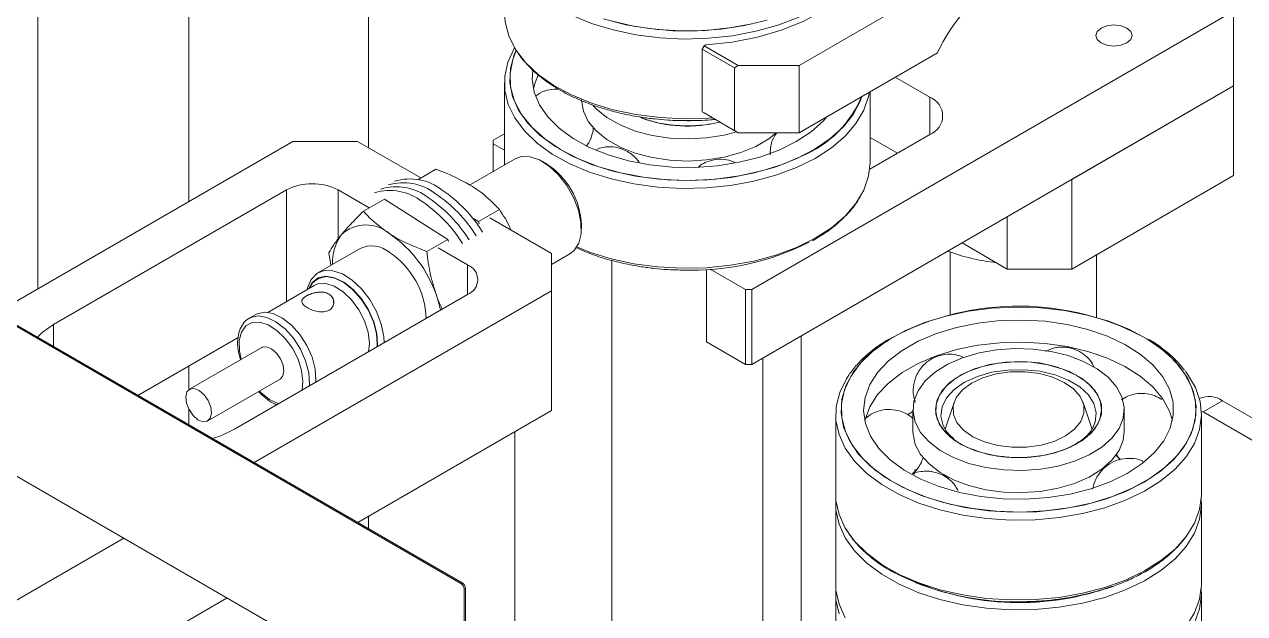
# Model space of a CAD drawing. Header units: millimetres. Extents: x 169 to 14583, y -399 to 10804.
# Drawn here: x 2031.7 to 2165.1, y 7206.6 to 7270.9 of the extents above; entities that cross this region are included whole.
import ezdxf

# ---------------------------------------------------------------- set-up
doc = ezdxf.new("R2010")
doc.units = ezdxf.units.MM
doc.header["$LTSCALE"] = 35

msp = doc.modelspace()

# ---------------------------------------------------------------- linework, layer by layer
at = {"color": 7, "linetype": 'Continuous', "lineweight": 18}
for p, q in [((2033.163, 7282.76), (2033.163, 7242.076)), ((2049.663, 7251.601), (2049.663, 7282.76)), ((2069.304, 7282.822), (2069.304, 7257.481)), ((2130.549, 7274.622), (2116.407, 7266.458)), ((2163.924, 7272.393), (2111.245, 7241.982)), ((2163.924, 7264.228), (2163.924, 7272.393)), ((2106.012, 7268.621), (2106.196, 7268.728)), ((2105.8, 7268.254), (2106.012, 7268.621)), ((2109.335, 7266.213), (2105.8, 7268.254)), ((2105.8, 7261.395), (2105.8, 7268.254)), ((2106.012, 7268.621), (2109.76, 7266.458)), ((2116.407, 7259.109), (2131.539, 7267.845)), ((2109.76, 7266.458), (2109.335, 7266.213)), ((2109.335, 7259.354), (2109.335, 7266.213)), ((2109.76, 7266.458), (2116.407, 7266.458)), ((2116.407, 7266.458), (2116.407, 7259.109)), ((2130.69, 7263.005), (2126.922, 7265.18)), ((2084.174, 7264.568), (2084.174, 7255.85)), ((2163.924, 7264.228), (2111.245, 7233.817)), ((2124.174, 7255.85), (2124.174, 7263.593)), ((2163.924, 7264.228), (2146.246, 7254.023)), ((2163.924, 7254.429), (2163.924, 7264.228)), ((2130.69, 7258.923), (2130.69, 7263.005)), ((2105.8, 7261.395), (2109.335, 7259.354)), ((2106.012, 7261.272), (2105.8, 7261.395)), ((2109.76, 7259.109), (2106.012, 7261.272)), ((2103.126, 7260.456), (2105.222, 7260.456)), ((2109.335, 7259.354), (2109.76, 7259.109)), ((2061.04, 7258.169), (2028.542, 7239.408)), ((2068.111, 7258.169), (2061.04, 7258.169)), ((2075.033, 7254.173), (2068.111, 7258.169)), ((2082.96, 7258.31), (2084.174, 7259.011)), ((2082.96, 7258.31), (2082.96, 7257.902)), ((2116.407, 7259.109), (2109.76, 7259.109)), ((2124.136, 7255.139), (2130.69, 7258.923)), ((2127.153, 7256.881), (2124.174, 7258.601)), ((2084.174, 7257.202), (2082.96, 7257.902)), ((2082.96, 7257.902), (2082.96, 7254.891)), ((2085.348, 7256.269), (2080.377, 7253.4)), ((2084.174, 7255.85), (2084.179, 7255.594)), ((2088.702, 7255.768), (2088.349, 7255.972)), ((2074.708, 7253.986), (2076.691, 7255.131)), ((2163.924, 7254.429), (2146.246, 7244.224)), ((2146.246, 7254.023), (2146.246, 7244.224)), ((2060.333, 7252.862), (2034.877, 7238.167)), ((2060.333, 7240.674), (2060.333, 7252.862)), ((2069.376, 7250.908), (2065.99, 7252.862)), ((2065.99, 7252.862), (2065.99, 7247.502)), ((2071.048, 7251.873), (2068.756, 7250.55)), ((2071.048, 7251.873), (2077.979, 7247.471)), ((2081.331, 7249.406), (2083.623, 7250.729)), ((2080.666, 7249.829), (2081.331, 7249.406)), ((2081.331, 7249.406), (2081.42, 7249.156)), ((2089.324, 7245.923), (2082.572, 7249.821)), ((2092.591, 7248.624), (2092.591, 7249.032)), ((2139.175, 7244.224), (2139.175, 7249.941)), ((2077.979, 7247.471), (2075.688, 7246.148)), ((2077.979, 7247.471), (2078.068, 7247.221)), ((2151.439, 7247.222), (2151.66, 7247.349)), ((2068.385, 7246.477), (2063.781, 7243.819)), ((2065.202, 7244.64), (2064.99, 7245.992)), ((2080.132, 7244.698), (2076.915, 7246.555)), ((2132.943, 7246.083), (2132.943, 7239.217)), ((2134.224, 7247.083), (2139.175, 7244.224)), ((2080.132, 7241.433), (2080.132, 7244.698)), ((2089.324, 7241.841), (2089.324, 7245.923)), ((2089.324, 7244.709), (2091.348, 7245.877)), ((2095.924, 7245.173), (2095.924, 7168.569)), ((2148.943, 7238.938), (2148.943, 7245.781)), ((2106.295, 7244.176), (2106.295, 7236.266)), ((2110.538, 7241.982), (2106.69, 7244.203)), ((2146.246, 7244.224), (2139.175, 7244.224)), ((2063.377, 7242.431), (2058.295, 7239.497)), ((2110.538, 7241.982), (2111.245, 7241.982)), ((2110.538, 7233.817), (2110.538, 7241.982)), ((2111.245, 7241.982), (2111.245, 7233.817)), ((2054.676, 7226.737), (2080.132, 7241.433)), ((2056.826, 7223.08), (2089.324, 7241.841)), ((2089.324, 7228.776), (2089.324, 7241.841)), ((2027.085, 7240.085), (2079.411, 7209.878)), ((2027.227, 7240.167), (2079.552, 7209.96)), ((2034.877, 7238.167), (2034.877, 7235.751)), ((2056.985, 7239.261), (2056.278, 7238.853)), ((2055.063, 7236.755), (2044.1, 7230.427)), ((2116.623, 7038.538), (2116.623, 7236.922)), ((2057.65, 7235.661), (2049.737, 7231.093)), ((2110.538, 7233.817), (2106.295, 7236.266)), ((2144.075, 7235.557), (2143.354, 7235.233)), ((2112.424, 7147.545), (2112.424, 7234.497)), ((2130.91, 7234.556), (2130.726, 7234.488)), ((2149.231, 7234.818), (2148.881, 7234.927)), ((2148.943, 7234.908), (2148.943, 7234.918)), ((2049.663, 7231.044), (2049.663, 7233.638)), ((2111.245, 7233.817), (2110.538, 7233.817)), ((2051.737, 7227.628), (2059.649, 7232.196)), ((2160.181, 7230.072), (2160.202, 7230.084)), ((2049.663, 7227.215), (2049.663, 7228.917)), ((2068.141, 7216.548), (2089.324, 7228.776)), ((2128.25, 7228.31), (2128.858, 7228.654)), ((2128.858, 7228.878), (2128.858, 7226.464)), ((2133.36, 7229.663), (2132.385, 7226.744)), ((2148.407, 7226.819), (2147.456, 7229.663)), ((2151.958, 7226.464), (2151.958, 7228.878)), ((2160.58, 7228.612), (2160.398, 7228.712)), ((2162.702, 7229.836), (2160.58, 7228.612)), ((2162.702, 7229.836), (2181.743, 7218.844)), ((2120.408, 7228.338), (2120.408, 7219.619)), ((2160.408, 7219.619), (2160.408, 7228.338)), ((2160.58, 7228.612), (2179.622, 7217.619)), ((2085.304, 7186.963), (2085.304, 7226.455)), ((2077.118, 7194.871), (2027.085, 7223.755)), ((2138.67, 7223.732), (2138.465, 7223.759)), ((2151.126, 7223.978), (2151.484, 7223.383)), ((2129.082, 7222.382), (2128.981, 7221.788)), ((2132.158, 7221.798), (2132.158, 7221.684)), ((2120.408, 7218.539), (2120.408, 7209.821)), ((2160.408, 7209.821), (2160.408, 7218.539)), ((2069.304, 7217.219), (2069.304, 7215.877)), ((2004.825, 7193.061), (2042.54, 7214.833)), ((2079.411, 7209.878), (2079.552, 7209.96)), ((2079.906, 7209.348), (2079.765, 7209.266)), ((2079.765, 7209.266), (2079.765, 7196.399)), ((2079.906, 7209.348), (2079.906, 7196.481)), ((2120.408, 7208.741), (2120.408, 7200.022)), ((2160.408, 7200.022), (2160.408, 7208.741)), ((2004.825, 7179.996), (2053.855, 7208.301))]:
    msp.add_line(p, q, dxfattribs=at)
at = {"color": 7, "linetype": 'Continuous', "lineweight": 18, "flags": 128}
for points in [[(2118.316, 7272.735), (2116.305, 7271.72), (2114.077, 7270.868), (2111.673, 7270.196), (2109.134, 7269.714), (2106.508, 7269.432), (2103.839, 7269.355), (2101.177, 7269.484), (2098.568, 7269.816), (2096.059, 7270.346), (2093.695, 7271.065), (2091.518, 7271.959), (2089.567, 7273.012), (2087.876, 7274.207), (2086.476, 7275.52), (2085.392, 7276.93), (2084.644, 7278.411), (2084.243, 7279.936), (2084.199, 7281.478), (2084.511, 7283.01), (2085.101, 7284.375)], [(2106.196, 7268.728), (2109.072, 7269.02), (2111.844, 7269.551), (2114.451, 7270.31), (2116.84, 7271.279), (2118.959, 7272.439), (2120.763, 7273.765), (2122.213, 7275.228), (2123.278, 7276.798), (2123.936, 7278.44)], [(2084.174, 7272.181), (2084.243, 7271.217), (2084.644, 7269.692), (2085.392, 7268.212), (2086.476, 7266.802), (2087.876, 7265.488), (2089.567, 7264.294), (2091.518, 7263.24), (2093.695, 7262.346), (2096.059, 7261.628), (2098.568, 7261.098), (2101.177, 7260.765), (2103.839, 7260.636), (2106.508, 7260.714), (2106.926, 7260.745)], [(2112.896, 7271.416), (2110.452, 7270.824), (2107.892, 7270.429), (2105.262, 7270.239), (2102.612, 7270.258), (2099.991, 7270.485), (2097.448, 7270.915), (2095.03, 7271.542)], [(2111.291, 7271.021), (2108.767, 7270.558), (2106.158, 7270.298), (2103.511, 7270.246), (2100.877, 7270.403), (2098.305, 7270.764), (2095.842, 7271.325)], [(2152.257, 7268.924), (2152.69, 7269.298), (2152.843, 7269.74), (2152.69, 7270.182), (2152.257, 7270.556), (2151.608, 7270.807), (2150.843, 7270.895), (2150.077, 7270.807), (2149.428, 7270.556), (2148.995, 7270.182), (2148.843, 7269.74), (2148.995, 7269.298), (2149.428, 7268.924), (2150.077, 7268.673), (2150.843, 7268.585), (2151.608, 7268.673), (2152.257, 7268.924)], [(2124.095, 7263.548), (2124.008, 7263.088), (2123.49, 7261.575), (2122.626, 7260.115), (2121.433, 7258.735), (2119.932, 7257.459), (2118.15, 7256.31), (2116.119, 7255.308), (2113.874, 7254.472), (2111.457, 7253.815), (2108.909, 7253.351), (2106.277, 7253.087), (2103.607, 7253.027), (2100.947, 7253.174), (2098.345, 7253.524), (2095.847, 7254.071), (2093.498, 7254.805), (2091.339, 7255.714), (2089.409, 7256.78), (2087.743, 7257.986), (2086.369, 7259.309), (2085.314, 7260.726), (2084.595, 7262.211), (2084.225, 7263.739), (2084.212, 7265.281), (2084.554, 7266.81), (2085.247, 7268.3), (2085.304, 7268.394)], [(2123.27, 7263.071), (2123.092, 7262.574), (2122.32, 7261.111), (2121.21, 7259.722), (2119.782, 7258.432), (2118.064, 7257.268), (2116.088, 7256.249), (2113.889, 7255.395), (2111.509, 7254.721), (2108.993, 7254.241), (2106.386, 7253.964), (2103.739, 7253.893), (2101.1, 7254.032), (2098.518, 7254.377), (2096.041, 7254.921), (2093.716, 7255.655), (2091.585, 7256.565), (2089.69, 7257.634), (2088.064, 7258.842), (2086.738, 7260.167), (2085.736, 7261.584), (2085.079, 7263.066), (2084.777, 7264.586), (2084.836, 7266.115), (2085.256, 7267.626), (2085.476, 7268.123)], [(2116.774, 7256.593), (2114.648, 7255.682), (2112.327, 7254.946), (2109.854, 7254.4), (2107.275, 7254.053), (2104.639, 7253.912), (2101.994, 7253.98), (2099.389, 7254.255), (2096.874, 7254.732), (2094.494, 7255.403), (2092.295, 7256.254), (2090.317, 7257.27), (2088.597, 7258.432), (2087.168, 7259.719), (2086.055, 7261.106), (2085.279, 7262.567), (2084.856, 7264.076), (2084.793, 7265.604), (2085.09, 7267.123), (2085.424, 7267.983)], [(2119.446, 7260.863), (2119.06, 7260.429), (2117.722, 7259.228), (2116.094, 7258.152), (2114.213, 7257.224), (2112.117, 7256.464), (2109.852, 7255.889), (2107.466, 7255.51), (2105.01, 7255.335), (2102.537, 7255.369), (2100.098, 7255.61), (2097.746, 7256.054), (2095.53, 7256.691), (2093.5, 7257.507), (2091.696, 7258.485), (2090.159, 7259.605), (2088.92, 7260.841), (2088.006, 7262.169), (2087.437, 7263.559), (2087.225, 7264.982), (2087.282, 7265.917)], [(2092.624, 7262.695), (2092.624, 7262.636), (2092.817, 7261.479), (2093.355, 7260.359), (2094.222, 7259.31), (2095.391, 7258.364), (2096.828, 7257.549), (2098.487, 7256.891), (2100.319, 7256.409), (2102.268, 7256.118), (2104.275, 7256.027), (2106.279, 7256.139), (2108.219, 7256.449), (2110.036, 7256.95), (2111.675, 7257.625), (2113.086, 7258.454), (2113.911, 7259.109)], [(2093.877, 7262.088), (2094.222, 7261.724), (2095.391, 7260.778), (2096.828, 7259.963), (2098.487, 7259.305), (2100.319, 7258.823), (2102.268, 7258.532), (2104.275, 7258.441), (2106.279, 7258.552), (2108.219, 7258.863), (2109.576, 7259.215)], [(2091.348, 7245.877), (2091.812, 7246.245), (2092.312, 7247.04), (2092.564, 7248.088), (2092.55, 7249.324), (2092.272, 7250.67), (2091.748, 7252.041), (2091.01, 7253.351), (2090.105, 7254.518), (2089.089, 7255.469), (2088.027, 7256.144), (2086.985, 7256.499), (2086.029, 7256.514), (2085.348, 7256.269)], [(2092.112, 7246.64), (2093.498, 7246.086), (2095.847, 7245.352), (2098.345, 7244.805), (2100.947, 7244.455), (2103.607, 7244.309), (2106.277, 7244.368), (2108.909, 7244.632), (2111.457, 7245.097), (2113.874, 7245.753), (2116.119, 7246.59), (2118.15, 7247.591), (2119.932, 7248.741), (2121.433, 7250.017), (2122.626, 7251.397), (2123.49, 7252.856), (2124.008, 7254.369), (2124.174, 7255.85)], [(2071.024, 7236.175), (2070.983, 7236.874), (2070.706, 7238.22), (2070.181, 7239.591), (2069.443, 7240.901), (2068.538, 7242.068), (2067.523, 7243.019), (2066.46, 7243.693), (2065.418, 7244.049), (2064.462, 7244.064), (2063.651, 7243.737), (2063.037, 7243.089), (2062.659, 7242.16), (2062.623, 7241.996)], [(2070.299, 7235.756), (2070.312, 7235.952), (2070.23, 7237.168), (2069.889, 7238.469), (2069.312, 7239.767), (2068.538, 7240.973), (2067.621, 7242.005), (2066.622, 7242.792), (2065.61, 7243.281), (2064.654, 7243.439), (2063.818, 7243.255), (2063.161, 7242.742), (2062.782, 7242.088)], [(2070.26, 7235.734), (2070.277, 7235.975), (2070.195, 7237.18), (2069.857, 7238.469), (2069.285, 7239.755), (2068.519, 7240.95), (2067.61, 7241.972), (2066.62, 7242.752), (2065.617, 7243.237), (2064.67, 7243.394), (2063.842, 7243.211), (2063.191, 7242.702), (2062.828, 7242.085)], [(2069.321, 7235.192), (2069.411, 7236.135), (2069.263, 7237.319), (2068.863, 7238.561), (2068.242, 7239.77), (2067.445, 7240.854), (2066.532, 7241.734), (2065.571, 7242.345), (2064.632, 7242.641), (2063.785, 7242.6), (2063.377, 7242.431)], [(2077.189, 7239.734), (2077.046, 7240.345), (2076.734, 7241.359)], [(2063.542, 7231.856), (2063.559, 7232.097), (2063.478, 7233.302), (2063.14, 7234.591), (2062.568, 7235.877), (2061.801, 7237.072), (2060.892, 7238.094), (2059.903, 7238.874), (2058.9, 7239.359), (2057.952, 7239.516), (2057.125, 7239.333), (2056.985, 7239.261)], [(2150.688, 7219.38), (2148.352, 7218.66), (2145.868, 7218.131), (2143.282, 7217.802), (2140.643, 7217.679), (2138, 7217.765), (2135.401, 7218.058), (2132.895, 7218.552), (2130.53, 7219.239), (2128.348, 7220.105), (2126.391, 7221.135), (2124.696, 7222.309), (2123.293, 7223.605), (2122.208, 7225), (2121.463, 7226.466), (2121.071, 7227.978), (2121.039, 7229.506), (2121.368, 7231.023), (2122.051, 7232.5), (2123.076, 7233.909), (2124.425, 7235.225), (2126.071, 7236.422), (2127.984, 7237.479), (2130.128, 7238.375), (2132.464, 7239.095), (2134.948, 7239.624), (2137.534, 7239.953), (2140.173, 7240.076), (2142.817, 7239.99), (2145.416, 7239.697), (2147.921, 7239.203), (2150.287, 7238.516), (2152.468, 7237.65), (2154.425, 7236.62), (2156.121, 7235.446), (2157.524, 7234.15), (2158.608, 7232.756), (2159.353, 7231.289), (2159.746, 7229.777), (2159.778, 7228.249), (2159.449, 7226.732), (2158.765, 7225.255), (2157.74, 7223.846), (2156.392, 7222.53), (2154.746, 7221.333), (2152.833, 7220.276), (2150.688, 7219.38)], [(2033.101, 7236.776), (2033.634, 7237.292), (2034.877, 7238.167)], [(2062.046, 7230.992), (2062.149, 7231.982), (2062.002, 7233.155), (2061.606, 7234.385), (2060.991, 7235.581), (2060.203, 7236.654), (2059.299, 7237.526), (2058.347, 7238.13), (2057.417, 7238.423), (2056.579, 7238.383), (2055.894, 7238.012), (2055.414, 7237.338), (2055.174, 7236.412), (2055.191, 7235.301), (2055.385, 7234.354)], [(2062.835, 7231.447), (2062.852, 7231.689), (2062.771, 7232.893), (2062.433, 7234.183), (2061.861, 7235.469), (2061.094, 7236.664), (2060.185, 7237.686), (2059.196, 7238.466), (2058.193, 7238.951), (2057.245, 7239.108), (2056.418, 7238.925), (2056.255, 7238.839)], [(2131.427, 7237.176), (2133.615, 7237.842), (2135.949, 7238.318), (2138.377, 7238.592), (2140.849, 7238.659), (2143.311, 7238.518), (2145.712, 7238.171), (2147.999, 7237.626), (2150.125, 7236.895), (2152.044, 7235.993), (2153.714, 7234.939), (2155.101, 7233.756), (2156.175, 7232.469), (2156.913, 7231.105), (2157.299, 7229.694), (2157.325, 7228.266), (2156.991, 7226.851), (2156.303, 7225.478), (2155.276, 7224.179), (2153.932, 7222.979), (2152.301, 7221.905), (2150.415, 7220.98), (2148.317, 7220.223), (2146.05, 7219.65), (2143.662, 7219.275), (2141.206, 7219.103), (2138.732, 7219.141), (2136.294, 7219.385), (2133.944, 7219.832), (2131.731, 7220.472), (2129.704, 7221.291), (2127.904, 7222.271), (2126.371, 7223.393), (2125.137, 7224.631), (2124.229, 7225.96), (2123.666, 7227.351), (2123.459, 7228.775), (2123.614, 7230.2), (2124.126, 7231.598), (2124.986, 7232.937), (2126.174, 7234.19), (2127.666, 7235.33), (2129.429, 7236.333), (2131.427, 7237.176)], [(2123.484, 7234.364), (2124.938, 7235.643), (2126.618, 7236.761)], [(2059.649, 7232.196), (2059.927, 7232.491), (2060.062, 7233.032), (2059.981, 7233.708), (2059.698, 7234.419), (2059.255, 7235.055), (2058.72, 7235.519), (2058.174, 7235.741), (2057.701, 7235.687), (2057.65, 7235.661)], [(2154.639, 7236.496), (2155.045, 7236.235), (2156.646, 7235.016), (2157.945, 7233.683), (2158.916, 7232.259), (2159.544, 7230.773), (2159.814, 7229.251), (2159.724, 7227.722), (2159.273, 7226.214), (2158.471, 7224.756), (2157.333, 7223.374), (2155.879, 7222.095), (2154.137, 7220.942), (2152.139, 7219.937), (2149.923, 7219.098), (2147.53, 7218.441), (2145.004, 7217.978), (2142.392, 7217.719), (2139.743, 7217.666), (2137.107, 7217.823), (2134.532, 7218.185), (2132.067, 7218.747), (2129.757, 7219.497), (2127.646, 7220.421), (2125.772, 7221.503), (2124.171, 7222.722), (2122.872, 7224.056), (2121.9, 7225.479), (2121.273, 7226.966), (2121.002, 7228.488), (2121.093, 7230.017), (2121.543, 7231.524), (2122.345, 7232.983), (2123.484, 7234.364), (2123.484, 7234.364)], [(2134.288, 7234.532), (2132.68, 7233.833), (2131.307, 7232.983), (2130.21, 7232.008), (2129.424, 7230.938), (2128.971, 7229.806), (2128.865, 7228.645), (2129.111, 7227.491), (2129.699, 7226.38), (2130.613, 7225.344), (2131.825, 7224.416), (2133.297, 7223.623), (2134.986, 7222.99), (2136.839, 7222.536), (2138.8, 7222.275), (2140.811, 7222.214), (2142.809, 7222.356), (2144.735, 7222.695), (2146.529, 7223.223), (2148.136, 7223.922), (2149.51, 7224.772), (2150.606, 7225.747), (2151.393, 7226.817), (2151.846, 7227.949), (2151.951, 7229.11), (2151.706, 7230.264), (2151.117, 7231.375), (2150.203, 7232.411), (2148.992, 7233.339), (2147.519, 7234.132), (2145.831, 7234.765), (2143.978, 7235.219), (2142.016, 7235.48), (2140.006, 7235.541), (2138.007, 7235.4), (2136.082, 7235.06), (2134.288, 7234.532)], [(2157.229, 7227.671), (2156.913, 7228.692), (2156.175, 7230.055), (2155.101, 7231.342), (2153.714, 7232.525), (2152.044, 7233.579), (2150.125, 7234.482), (2147.999, 7235.213), (2145.712, 7235.758), (2143.311, 7236.104), (2140.849, 7236.246), (2138.377, 7236.178), (2135.949, 7235.904), (2133.615, 7235.429), (2131.427, 7234.762)], [(2131.427, 7234.762), (2129.429, 7233.919), (2127.666, 7232.917), (2126.174, 7231.777), (2124.986, 7230.524), (2124.126, 7229.184), (2123.614, 7227.787), (2123.588, 7227.671)], [(2135.586, 7233.333), (2137.238, 7233.802), (2139.02, 7234.069), (2140.859, 7234.124), (2142.68, 7233.965), (2144.407, 7233.597), (2145.971, 7233.035), (2147.306, 7232.304), (2148.36, 7231.432), (2149.088, 7230.456), (2149.461, 7229.415), (2149.463, 7228.352), (2149.094, 7227.31), (2148.37, 7226.333), (2147.319, 7225.46), (2145.986, 7224.727), (2144.425, 7224.164), (2142.699, 7223.793), (2140.879, 7223.631), (2139.04, 7223.684), (2137.257, 7223.949), (2135.603, 7224.416), (2134.146, 7225.066), (2132.945, 7225.872), (2132.05, 7226.801), (2131.497, 7227.814), (2131.308, 7228.872), (2131.493, 7229.929), (2132.042, 7230.944), (2132.934, 7231.874), (2134.131, 7232.681), (2135.586, 7233.333)], [(2132.492, 7231.44), (2131.758, 7230.467), (2131.378, 7229.429), (2131.367, 7228.368), (2131.727, 7227.328), (2132.442, 7226.351), (2133.484, 7225.476), (2134.809, 7224.741), (2136.363, 7224.175), (2138.082, 7223.801), (2139.897, 7223.634), (2141.733, 7223.682), (2143.515, 7223.942), (2145.169, 7224.404), (2146.629, 7225.049), (2147.834, 7225.85), (2148.735, 7226.775), (2149.295, 7227.785), (2149.491, 7228.84), (2149.315, 7229.896), (2148.775, 7230.91), (2147.892, 7231.84), (2146.703, 7232.649), (2145.256, 7233.303), (2143.61, 7233.776), (2141.834, 7234.048), (2139.999, 7234.107), (2138.181, 7233.953), (2136.454, 7233.59), (2134.889, 7233.034), (2133.55, 7232.307), (2132.492, 7231.44)], [(2158.65, 7233.071), (2158.896, 7232.742), (2159.748, 7231.28), (2160.255, 7229.766), (2160.407, 7228.226), (2160.203, 7226.688), (2159.646, 7225.18), (2158.745, 7223.728), (2157.517, 7222.358), (2155.983, 7221.095), (2154.172, 7219.961), (2152.115, 7218.977), (2149.85, 7218.159), (2147.415, 7217.524), (2144.856, 7217.081), (2142.217, 7216.839), (2139.546, 7216.803), (2136.891, 7216.972), (2134.298, 7217.344), (2131.814, 7217.912), (2129.484, 7218.666), (2127.348, 7219.593), (2125.446, 7220.676), (2123.811, 7221.896), (2122.471, 7223.23), (2121.452, 7224.656), (2120.771, 7226.148), (2120.441, 7227.678), (2120.467, 7229.22), (2120.849, 7230.747), (2121.579, 7232.23), (2121.887, 7232.694)], [(2133.667, 7227.454), (2134.385, 7226.623), (2135.405, 7225.906), (2136.676, 7225.338), (2138.134, 7224.947), (2139.706, 7224.754), (2141.313, 7224.767), (2142.875, 7224.986), (2144.313, 7225.4), (2145.555, 7225.989), (2146.54, 7226.723), (2147.217, 7227.564), (2147.552, 7228.472), (2147.529, 7229.4), (2147.149, 7230.301), (2146.432, 7231.132), (2145.412, 7231.849), (2144.141, 7232.417), (2142.683, 7232.808), (2141.111, 7233.002), (2139.504, 7232.988), (2137.942, 7232.769), (2136.504, 7232.355), (2135.261, 7231.766), (2134.277, 7231.032), (2133.6, 7230.191), (2133.265, 7229.283), (2133.287, 7228.355), (2133.667, 7227.454)], [(2135.904, 7232.499), (2137.501, 7232.949), (2139.226, 7233.197), (2141.001, 7233.233), (2142.751, 7233.054), (2144.399, 7232.67), (2145.872, 7232.096), (2147.107, 7231.358), (2148.048, 7230.489), (2148.656, 7229.525), (2148.903, 7228.509), (2148.779, 7227.485), (2148.53, 7226.89)], [(2132.295, 7226.874), (2132.161, 7227.151), (2131.913, 7228.166), (2132.037, 7229.19), (2132.527, 7230.176), (2133.362, 7231.082), (2134.504, 7231.867), (2135.904, 7232.499)], [(2050.666, 7227.77), (2051.212, 7227.548), (2051.685, 7227.602), (2052.015, 7227.923), (2052.149, 7228.464), (2052.069, 7229.14), (2051.785, 7229.851), (2051.342, 7230.487), (2050.807, 7230.951), (2050.261, 7231.173), (2049.788, 7231.119), (2049.459, 7230.798), (2049.324, 7230.258), (2049.405, 7229.581), (2049.688, 7228.87), (2050.131, 7228.235), (2050.666, 7227.77)], [(2057.385, 7230.889), (2057.538, 7230.738), (2058.475, 7229.993)], [(2058.475, 7229.993), (2059.424, 7229.54), (2059.494, 7229.519)], [(2054.676, 7226.737), (2053.161, 7226.019), (2052.266, 7225.712)], [(2128.858, 7226.464), (2128.865, 7226.231), (2129.111, 7225.078), (2129.699, 7223.966), (2130.613, 7222.931), (2131.825, 7222.003), (2133.297, 7221.21), (2134.986, 7220.577), (2136.839, 7220.123), (2138.8, 7219.861), (2140.811, 7219.8), (2142.809, 7219.942), (2144.735, 7220.282), (2146.529, 7220.809), (2148.136, 7221.509), (2149.51, 7222.359), (2150.606, 7223.334), (2151.393, 7224.403), (2151.846, 7225.536), (2151.958, 7226.464)], [(2120.408, 7219.619), (2120.441, 7218.959), (2120.771, 7217.429), (2121.452, 7215.938), (2122.471, 7214.512), (2123.811, 7213.177), (2125.446, 7211.958), (2127.348, 7210.875), (2129.484, 7209.948), (2131.814, 7209.194), (2134.298, 7208.625), (2136.891, 7208.253), (2139.546, 7208.084), (2142.217, 7208.121), (2144.856, 7208.362), (2147.415, 7208.805), (2149.85, 7209.441), (2152.115, 7210.258), (2154.172, 7211.242), (2155.983, 7212.376), (2157.517, 7213.639), (2158.745, 7215.009), (2159.646, 7216.461), (2160.203, 7217.969), (2160.407, 7219.507), (2160.408, 7219.619)], [(2160.386, 7219.079), (2160.407, 7218.427), (2160.203, 7216.889), (2159.646, 7215.381), (2158.745, 7213.929), (2157.517, 7212.559), (2155.983, 7211.296), (2154.172, 7210.162), (2152.115, 7209.178), (2149.85, 7208.361), (2147.415, 7207.725), (2144.856, 7207.282), (2142.217, 7207.041), (2139.546, 7207.004), (2136.891, 7207.173), (2134.298, 7207.545), (2131.814, 7208.114), (2129.484, 7208.868), (2127.348, 7209.795), (2125.446, 7210.878), (2123.811, 7212.097), (2122.471, 7213.432), (2121.452, 7214.858), (2120.771, 7216.349), (2120.441, 7217.88), (2120.43, 7219.079)], [(2120.408, 7209.821), (2120.441, 7209.161), (2120.771, 7207.63), (2121.452, 7206.139)], [(2120.771, 7206.551), (2120.441, 7208.081), (2120.43, 7209.281)], [(2158.745, 7205.21), (2159.646, 7206.662), (2160.203, 7208.171), (2160.407, 7209.709), (2160.408, 7209.821)], [(2160.386, 7209.281), (2160.407, 7208.629), (2160.203, 7207.091), (2159.646, 7205.583)]]:
    msp.add_lwpolyline(points, dxfattribs=at)
at = {"color": 7, "linetype": 'Continuous', "lineweight": 18}
for centre, radius, start, end in [((2149.156, 7259.71), 19.404, 122.30873, 155.21482), ((2093.593, 7262.533), 6.389, 153.08887, 167.62952), ((2112.105, 7267.738), 12.084, 292.72978, 337.20646), ((2129.915, 7260.964), 2.183, 290.78342, 69.21658), ((2104.191, 7274.643), 14.8, 249.9802, 283.87247), ((2104.186, 7274.555), 14.713, 250.23664, 283.96549), ((2084.309, 7248.741), 8.287, 2.01051, 57.98411), ((2073.841, 7248.363), 5.706, 52.01798, 106.99318), ((2063.161, 7247.404), 6.148, 62.60967, 117.39033), ((2071.656, 7247.101), 5.706, 52.01798, 106.99318), ((2072.371, 7247.529), 5.686, 51.9592, 107.57419), ((2073.134, 7247.954), 5.706, 52.01798, 106.99318), ((2068.847, 7240.2), 15.252, 31.93375, 56.10451), ((2066.662, 7238.939), 15.252, 31.93375, 56.10451), ((2067.369, 7239.347), 15.252, 31.93375, 56.10451), ((2068.14, 7239.792), 15.252, 31.93375, 56.10451), ((2069.053, 7245.102), 3.944, 48.13928, 133.53307), ((2070.565, 7244.944), 5.195, 144.49535, 182.26631), ((2064.094, 7237.054), 13.353, 18.80539, 55.35204), ((2069.654, 7243.723), 3.033, 50.16886, 114.73838), ((2066.575, 7238.513), 9.058, 2.02277, 56.33157), ((2104.662, 7272.467), 28.373, 267.94933, 296.88015), ((2140.434, 7266.989), 22.206, 249.5345, 263.62635), ((2079.512, 7243.066), 1.746, 290.78342, 69.21658), ((2140.384, 7210.74), 29.438, 61.03639, 117.87914), ((2161.237, 7227.792), 2.515, 54.38183, 114.31395), ((2140.496, 7237.813), 30.022, 242.05453, 285.99089), ((2079.138, 7209.313), 0.768, 2.60548, 57.39452), ((2140.049, 7236.818), 28.951, 243.47937, 272.00139), ((2140.434, 7239.076), 31.226, 248.72859, 289.17117), ((2078.997, 7209.231), 0.768, 2.60548, 57.39452)]:
    msp.add_arc(centre, radius, start, end, dxfattribs=at)
for points, knots in [([(2085.208, 7268.564), (2085.41, 7268.22), (2085.883, 7267.415), (2086.917, 7266.255), (2088.237, 7265.084), (2089.765, 7264.031), (2091.459, 7263.103), (2093.288, 7262.312), (2095.204, 7261.665), (2097.159, 7261.162), (2098.957, 7260.827), (2100.594, 7260.613), (2102.271, 7260.47), (2104.328, 7260.41), (2106.052, 7260.464), (2107.058, 7260.56), (2107.219, 7260.575)], [0, 0, 0, 0, 0.0623701, 0.1458137, 0.2292669, 0.3123574, 0.3947496, 0.4761386, 0.5559143, 0.6324771, 0.7063528, 0.7595205, 0.813856, 0.8896536, 0.9822639, 1, 1, 1, 1]), ([(2090.097, 7263.884), (2089.767, 7263.877), (2089.065, 7263.861), (2088.211, 7263.574), (2087.787, 7263.238), (2087.654, 7263.133)], [0, 0, 0, 0, 0.3796721, 0.8058232, 1, 1, 1, 1]), ([(2100.002, 7260.464), (2099.954, 7260.477), (2099.558, 7260.584), (2099.21, 7260.73), (2098.903, 7260.859)], [0, 0, 0, 0, 0.1215791, 1, 1, 1, 1]), ([(2093.13, 7257.65), (2093.228, 7257.769), (2093.55, 7258.16), (2093.778, 7258.898), (2093.909, 7259.516), (2093.894, 7259.791), (2093.893, 7259.815)], [0, 0, 0, 0, 0.1974612, 0.6468703, 0.9700762, 1, 1, 1, 1]), ([(2104.174, 7259.863), (2103.623, 7259.879), (2102.849, 7259.901), (2101.744, 7260.049), (2100.883, 7260.207), (2100.282, 7260.383), (2100.002, 7260.464)], [0, 0, 0, 0, 0.3774812, 0.5305375, 0.781445, 1, 1, 1, 1]), ([(2106.746, 7260.087), (2106.618, 7260.063), (2106.176, 7259.982), (2105.315, 7259.89), (2104.578, 7259.873), (2104.174, 7259.863)], [0, 0, 0, 0, 0.1551587, 0.535656, 1, 1, 1, 1]), ([(2113.967, 7259.109), (2113.832, 7258.916), (2113.479, 7258.409), (2113.257, 7257.556), (2113.252, 7256.936), (2113.249, 7256.697)], [0, 0, 0, 0, 0.2742528, 0.7197529, 1, 1, 1, 1]), ([(2098.898, 7255.916), (2098.715, 7256.141), (2098.393, 7256.538), (2097.778, 7256.994), (2097.196, 7257.291), (2096.408, 7257.541), (2095.665, 7257.605), (2094.864, 7257.516), (2094.474, 7257.383), (2094.237, 7257.303)], [0, 0, 0, 0, 0.1660386, 0.2917815, 0.435807, 0.5393602, 0.7645986, 0.8570027, 1, 1, 1, 1]), ([(2109.364, 7255.881), (2109.079, 7255.991), (2108.429, 7256.244), (2107.359, 7256.248), (2106.38, 7255.989), (2105.741, 7255.675), (2105.469, 7255.448), (2105.405, 7255.394)], [0, 0, 0, 0, 0.2174272, 0.4973467, 0.7462421, 0.9400666, 1, 1, 1, 1]), ([(2076.691, 7255.131), (2077.063, 7254.993), (2078.507, 7254.457), (2079.762, 7253.758), (2080.694, 7253.24)], [0, 0, 0, 0, 0.2575513, 1, 1, 1, 1]), ([(2080.694, 7253.24), (2081.001, 7253.035), (2082.144, 7252.273), (2082.998, 7251.381), (2083.623, 7250.729)], [0, 0, 0, 0, 0.2686336, 1, 1, 1, 1]), ([(2117.864, 7247.319), (2118.34, 7247.599), (2119.315, 7248.174), (2120.601, 7249.164), (2121.744, 7250.259), (2122.625, 7251.314), (2123.027, 7252.032), (2123.19, 7252.324)], [0, 0, 0, 0, 0.2038171, 0.4175556, 0.6331704, 0.8506701, 1, 1, 1, 1]), ([(2066.336, 7247.961), (2066.382, 7248.016), (2066.725, 7248.428), (2067.479, 7249.266), (2068.328, 7250.12), (2068.756, 7250.55)], [0, 0, 0, 0, 0.070088, 0.5307834, 1, 1, 1, 1]), ([(2068.756, 7250.55), (2068.966, 7250.319), (2069.781, 7249.419), (2070.874, 7248.627), (2071.685, 7248.039)], [0, 0, 0, 0, 0.25755135, 1, 1, 1, 1]), ([(2083.623, 7250.729), (2084.044, 7250.1), (2084.523, 7249.387), (2084.872, 7248.566), (2084.913, 7248.469)], [0, 0, 0, 0, 0.88173595, 1, 1, 1, 1]), ([(2064.99, 7245.992), (2065.146, 7246.276), (2065.46, 7246.848), (2066.043, 7247.588), (2066.336, 7247.961)], [0, 0, 0, 0, 0.495458, 1, 1, 1, 1]), ([(2071.685, 7248.039), (2072.008, 7247.844), (2073.211, 7247.116), (2074.642, 7246.557), (2075.688, 7246.148)], [0, 0, 0, 0, 0.2686336, 1, 1, 1, 1]), ([(2075.688, 7246.148), (2075.795, 7245.334), (2076.011, 7243.691), (2076.491, 7242.141), (2076.734, 7241.359)], [0, 0, 0, 0, 0.495458, 1, 1, 1, 1]), ([(2091.973, 7246.582), (2092.417, 7246.381), (2093.45, 7245.914), (2095.207, 7245.336), (2097.159, 7244.831), (2098.957, 7244.496), (2100.594, 7244.283), (2102.271, 7244.136), (2103.473, 7244.115), (2104.174, 7244.103)], [0, 0, 0, 0, 0.12674746, 0.29521618, 0.45689985, 0.61290909, 0.72518765, 0.83993216, 1, 1, 1, 1]), ([(2062.022, 7240.7), (2062.022, 7240.7), (2061.993, 7240.792), (2062.117, 7240.969), (2062.397, 7241.229), (2062.85, 7241.458), (2063.383, 7241.636), (2063.962, 7241.726), (2064.548, 7241.693), (2064.858, 7241.543), (2065.013, 7241.468)], [0, 0, 0, 0, 0.000284, 0.1456928, 0.2922305, 0.4317503, 0.5644732, 0.7096877, 0.8547913, 1, 1, 1, 1]), ([(2065.013, 7241.476), (2065.089, 7241.42), (2065.243, 7241.307), (2065.452, 7241.015), (2065.566, 7240.587), (2065.444, 7240.163), (2065.228, 7239.884), (2065.009, 7239.717), (2064.741, 7239.602), (2064.335, 7239.523), (2063.769, 7239.55), (2063.203, 7239.718), (2062.797, 7239.896), (2062.53, 7240.046), (2062.31, 7240.205), (2062.095, 7240.422), (2061.975, 7240.69), (2062.088, 7240.95), (2062.302, 7241.151), (2062.521, 7241.297), (2062.79, 7241.433), (2063.198, 7241.59), (2063.772, 7241.727), (2064.343, 7241.72), (2064.755, 7241.617), (2064.927, 7241.523), (2065.013, 7241.476)], [0, 0, 0, 0, 0.0310942, 0.0626609, 0.1250184, 0.1873643, 0.2190434, 0.2499801, 0.2809248, 0.3126155, 0.375047, 0.4374398, 0.4690583, 0.5000659, 0.5310663, 0.5626337, 0.6249544, 0.6874189, 0.7190869, 0.7501413, 0.7810502, 0.8126792, 0.8749721, 0.937316, 0.9688717, 1, 1, 1, 1]), ([(2065.013, 7241.468), (2065.132, 7241.37), (2065.369, 7241.174), (2065.525, 7240.828), (2065.501, 7240.619), (2065.493, 7240.549)], [0, 0, 0, 0, 0.3998011, 0.7987454, 1, 1, 1, 1]), ([(2076.734, 7241.359), (2076.772, 7241.253), (2076.958, 7240.728), (2077.196, 7240.239), (2077.386, 7239.848)], [0, 0, 0, 0, 0.2024004, 1, 1, 1, 1]), ([(2056.254, 7238.829), (2056.241, 7238.825), (2055.968, 7238.725), (2055.581, 7238.264), (2055.162, 7237.501), (2054.981, 7236.528), (2055.003, 7235.446), (2055.203, 7234.676), (2055.299, 7234.304)], [0, 0, 0, 0, 0.009702, 0.2044008, 0.3978328, 0.5981904, 0.8057684, 1, 1, 1, 1]), ([(2126.202, 7236.551), (2125.903, 7236.373), (2125.107, 7235.9), (2123.987, 7235.021), (2122.833, 7233.943), (2122.232, 7233.154), (2121.933, 7232.763)], [0, 0, 0, 0, 0.1670454, 0.4448115, 0.7250161, 1, 1, 1, 1]), ([(2148.671, 7233.476), (2148.592, 7233.652), (2148.37, 7234.151), (2147.732, 7234.798), (2146.901, 7235.342), (2146.083, 7235.619), (2145.325, 7235.721), (2144.669, 7235.699), (2144.25, 7235.599), (2144.075, 7235.557)], [0, 0, 0, 0, 0.1049109, 0.2968782, 0.4851674, 0.6445953, 0.7644465, 0.9018035, 1, 1, 1, 1]), ([(2158.569, 7233.164), (2158.271, 7233.531), (2157.621, 7234.33), (2156.326, 7235.424), (2155.322, 7236.177), (2154.72, 7236.505), (2154.689, 7236.522)], [0, 0, 0, 0, 0.2932813, 0.637979, 0.9811785, 1, 1, 1, 1]), ([(2134.328, 7234.617), (2134.036, 7234.721), (2133.388, 7234.953), (2132.297, 7234.935), (2131.218, 7234.627), (2130.372, 7234.094), (2129.773, 7233.488), (2129.348, 7232.87), (2129.171, 7232.41), (2129.082, 7232.18)], [0, 0, 0, 0, 0.1422972, 0.3163704, 0.4939984, 0.6561394, 0.7725239, 0.8864323, 1, 1, 1, 1]), ([(2129.082, 7232.18), (2128.994, 7231.808), (2128.865, 7231.259), (2128.902, 7230.398), (2129.031, 7229.94), (2129.111, 7229.656)], [0, 0, 0, 0, 0.4454076, 0.6560488, 1, 1, 1, 1]), ([(2057.297, 7230.838), (2057.58, 7230.559), (2057.988, 7230.155), (2058.426, 7229.864), (2058.56, 7229.775)], [0, 0, 0, 0, 0.6928089, 1, 1, 1, 1]), ([(2156.083, 7229.97), (2155.841, 7230.112), (2155.333, 7230.41), (2154.428, 7230.643), (2153.429, 7230.662), (2152.448, 7230.444), (2151.897, 7230.094), (2151.645, 7229.934)], [0, 0, 0, 0, 0.1783001, 0.3733494, 0.5866542, 0.8114496, 1, 1, 1, 1]), ([(2058.56, 7229.775), (2058.73, 7229.666), (2058.978, 7229.509), (2059.228, 7229.434), (2059.307, 7229.41)], [0, 0, 0, 0, 0.6867417, 1, 1, 1, 1]), ([(2128.805, 7227.933), (2128.755, 7227.983), (2128.461, 7228.281), (2127.741, 7228.636), (2126.692, 7228.92), (2125.573, 7228.879), (2124.506, 7228.558), (2123.928, 7228.116), (2123.647, 7227.901)], [0, 0, 0, 0, 0.0372693, 0.2232502, 0.4169731, 0.6139539, 0.8127571, 1, 1, 1, 1]), ([(2133.317, 7225.711), (2133.178, 7225.826), (2132.826, 7226.115), (2132.498, 7226.511), (2132.367, 7226.77), (2132.323, 7226.859)], [0, 0, 0, 0, 0.3013493, 0.7603809, 1, 1, 1, 1]), ([(2148.509, 7226.872), (2148.499, 7226.846), (2148.414, 7226.633), (2148.062, 7226.199), (2147.435, 7225.61), (2146.605, 7225.061), (2145.638, 7224.588), (2144.576, 7224.208), (2143.551, 7223.95), (2142.678, 7223.789), (2142.173, 7223.739), (2141.961, 7223.717)], [0, 0, 0, 0, 0.0202218, 0.1646606, 0.3061568, 0.4459231, 0.5834947, 0.7151256, 0.8409688, 0.9331396, 1, 1, 1, 1]), ([(2128.789, 7221.893), (2128.833, 7221.921), (2129.195, 7222.159), (2129.65, 7222.775), (2129.897, 7223.407), (2130.006, 7223.686)], [0, 0, 0, 0, 0.0712636, 0.5910568, 1, 1, 1, 1]), ([(2140.408, 7223.632), (2139.856, 7223.642), (2139.269, 7223.653), (2138.703, 7223.728), (2138.67, 7223.732)], [0, 0, 0, 0, 0.94196384, 1, 1, 1, 1]), ([(2141.961, 7223.717), (2141.847, 7223.704), (2141.338, 7223.643), (2140.815, 7223.637), (2140.408, 7223.632)], [0, 0, 0, 0, 0.2228363, 1, 1, 1, 1]), ([(2154.012, 7223.208), (2153.949, 7223.243), (2153.56, 7223.463), (2152.722, 7223.581), (2151.6, 7223.518), (2150.534, 7223.117), (2149.62, 7222.441), (2148.944, 7221.53), (2148.608, 7220.736), (2148.557, 7220.27), (2148.547, 7220.18)], [0, 0, 0, 0, 0.03015048, 0.1851285, 0.340148, 0.49520573, 0.65033154, 0.80566781, 0.9624743, 1, 1, 1, 1]), ([(2151.009, 7223.978), (2151.088, 7223.876), (2151.248, 7223.67), (2151.463, 7223.522), (2151.57, 7223.447)], [0, 0, 0, 0, 0.4980287, 1, 1, 1, 1]), ([(2133.801, 7220.001), (2133.716, 7220.171), (2133.531, 7220.539), (2133.074, 7221.047), (2132.589, 7221.443), (2131.902, 7221.841), (2131.238, 7222.065), (2130.418, 7222.163), (2129.695, 7222.114), (2129.116, 7222.01), (2128.852, 7221.867), (2128.844, 7221.862)], [0, 0, 0, 0, 0.0979182, 0.2121187, 0.3488583, 0.4197038, 0.6212001, 0.7045223, 0.8448157, 0.9954516, 1, 1, 1, 1]), ([(2132.894, 7221.415), (2132.751, 7221.482), (2132.473, 7221.613), (2132.261, 7221.754), (2132.158, 7221.823)], [0, 0, 0, 0, 0.5163957, 1, 1, 1, 1]), ([(2121.458, 7215.978), (2121.656, 7215.642), (2122.124, 7214.846), (2123.15, 7213.693), (2124.477, 7212.526), (2125.743, 7211.623), (2126.622, 7211.158), (2126.923, 7210.999)], [0, 0, 0, 0, 0.171943, 0.4075853, 0.6432547, 0.8778998, 1, 1, 1, 1]), ([(2140.408, 7207.872), (2141.264, 7207.89), (2142.467, 7207.915), (2144.221, 7208.08), (2145.694, 7208.277), (2147.403, 7208.602), (2149.128, 7209.036), (2150.845, 7209.59), (2152.505, 7210.26), (2154.075, 7211.043), (2155.528, 7211.935), (2156.833, 7212.933), (2157.946, 7213.977), (2158.519, 7214.725), (2158.788, 7215.076)], [0, 0, 0, 0, 0.1111794, 0.1562169, 0.2306485, 0.3073753, 0.3891155, 0.4737667, 0.560524, 0.6487855, 0.7381848, 0.8285198, 0.9196479, 1, 1, 1, 1])]:
    msp.add_open_spline(points, degree=3, knots=knots, dxfattribs=at)

doc.saveas('drawing.dxf')
